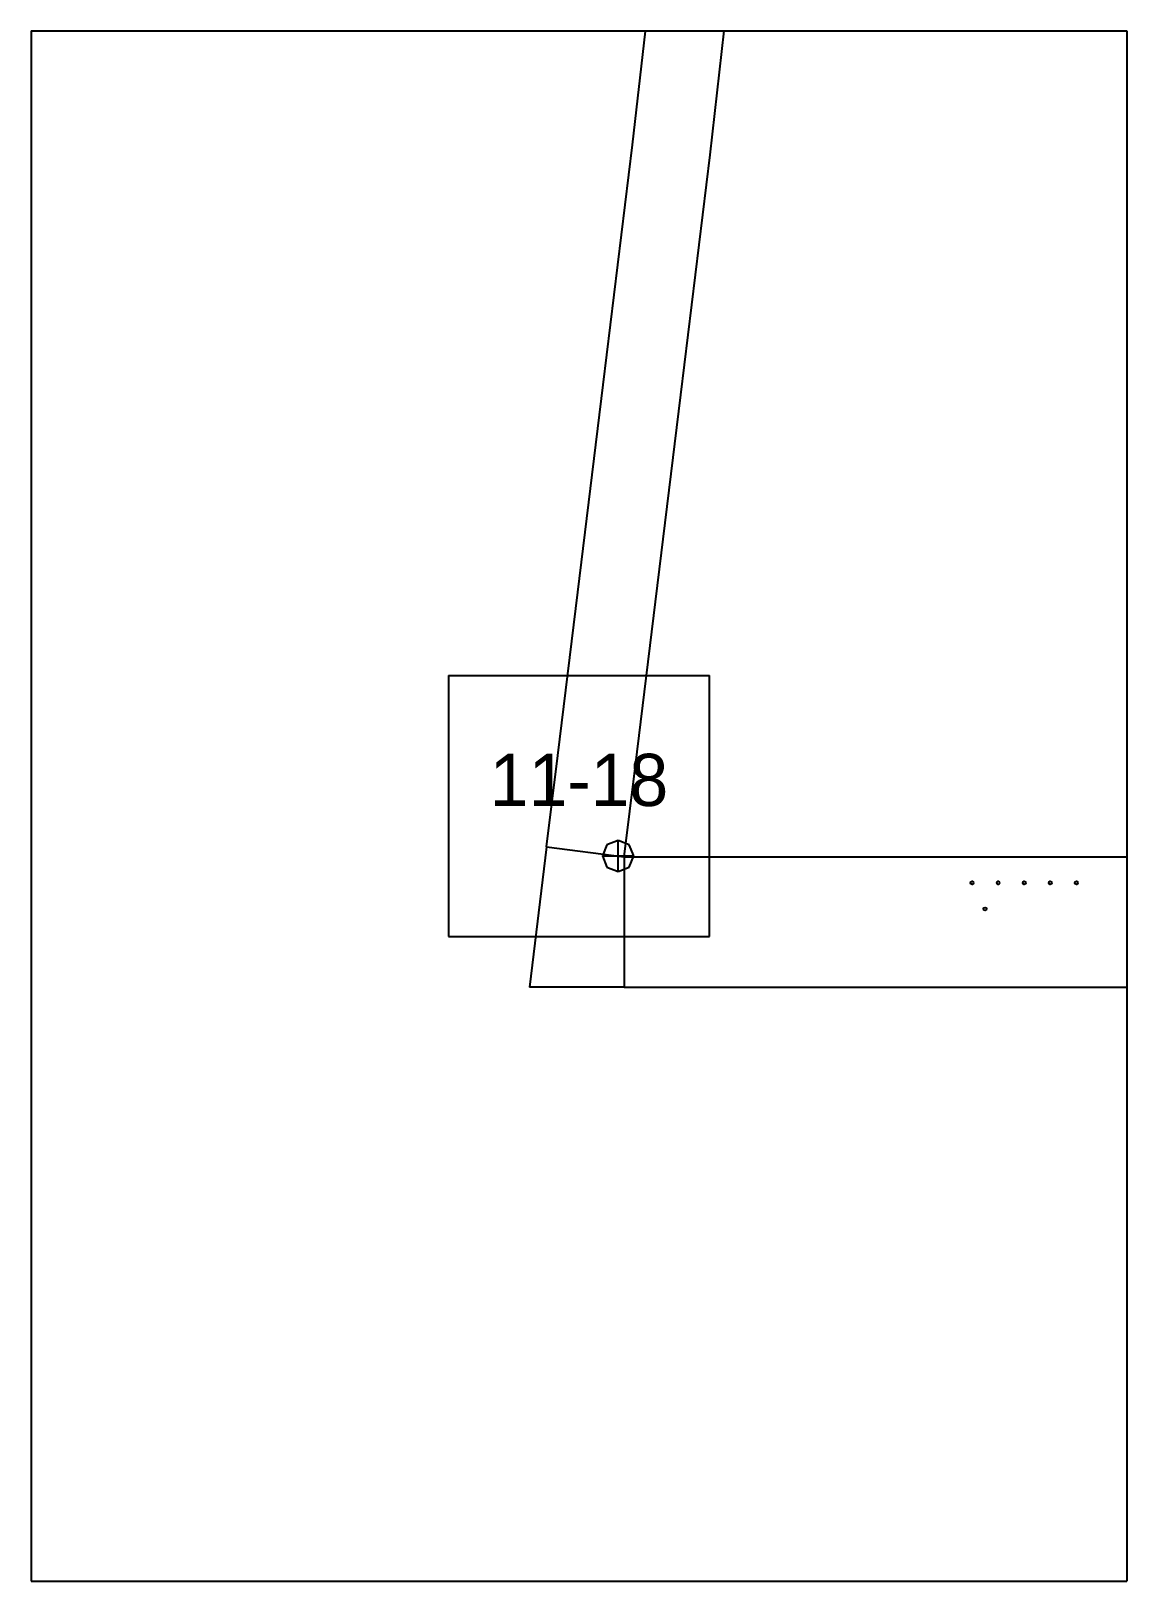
# Paper-space layout 'Plan 11-18' of a CAD drawing. Header units: metres, sheet in millimetres. Extents: x 0 to 210, y 0 to 297.
# The model-space entities are those that its viewports show. They can reach past a viewport. Long polylines and large blocks are cut down to what shows.
import ezdxf
from ezdxf.enums import TextEntityAlignment as Align

# ---------------------------------------------------------------- set-up
doc = ezdxf.new("R2010")
doc.units = ezdxf.units.M
for name, color, linetype in [('default', 7, 'Continuous'), ('mcircles', 7, 'Continuous'), ('TEXTLAYER', 7, 'Continuous'), ('VIEWPORTS', 7, 'Continuous')]:
    doc.layers.add(name, color=color, linetype=linetype)

msp = doc.modelspace()

# ---------------------------------------------------------------- linework, layer by layer
at = {"color": 9}
for p, q in [((3570, -2673), (3570, -2970)), ((3570, -2673), (3570, -2970)), ((3780, -2673), (3780, -2970)), ((3780, -2673), (3780, -2970)), ((3360, -2970), (3570, -2970)), ((3360, -2970), (3570, -2970)), ((3570, -2970), (3780, -2970)), ((3570, -2970), (3570, -3267)), ((3570, -2970), (3780, -2970)), ((3570, -2970), (3570, -3267)), ((3780, -2970), (3990, -2970)), ((3780, -2970), (3780, -3267)), ((3780, -2970), (3990, -2970)), ((3780, -2970), (3780, -3267)), ((3650, -3093.5), (3700, -3093.5)), ((3650, -3093.5), (3650, -3143.5)), ((3700, -3143.5), (3700, -3093.5)), ((3650, -3143.5), (3700, -3143.5)), ((3360, -3267), (3570, -3267)), ((3570, -3267), (3780, -3267)), ((3780, -3267), (3990, -3267))]:
    msp.add_line(p, q, dxfattribs=at)
at = {"layer": 'default', "color": 7, "linetype": 'Continuous'}
for p, q in [((3685.24, -2991.82), (3691.1, -2940.78)), ((3700.11, -2993.73), (3705.97, -2942.69)), ((3679.63, -3037.81), (3685.24, -2991.82)), ((3694.51, -3039.71), (3700.11, -2993.73)), ((3674.77, -3077.51), (3679.63, -3037.81)), ((3689.65, -3079.41), (3694.51, -3039.71)), ((3670.93, -3108.85), (3674.77, -3077.51)), ((3685.81, -3110.75), (3689.65, -3079.41)), ((3668.79, -3126.32), (3670.93, -3108.85)), ((3683.67, -3128.23), (3685.81, -3110.75)), ((3668.79, -3126.32), (3665.5, -3153.23)), ((3668.79, -3126.32), (3683.67, -3128.23)), ((3680.36, -3125.96), (3679.48, -3128.08)), ((3682.48, -3125.08), (3680.36, -3125.96)), ((3684.6, -3125.96), (3682.48, -3125.08)), ((3682.48, -3131.08), (3682.48, -3125.08)), ((3685.48, -3128.08), (3684.6, -3125.96)), ((3679.48, -3128.08), (3685.48, -3128.08)), ((3679.48, -3128.08), (3680.36, -3130.2)), ((3680.36, -3130.2), (3682.48, -3131.08)), ((3682.48, -3131.08), (3684.6, -3130.2)), ((3683.67, -3128.23), (3990, -3128.23)), ((3683.67, -3128.23), (3683.67, -3153.23)), ((3684.6, -3130.2), (3685.48, -3128.08)), ((3683.67, -3153.23), (3665.5, -3153.23)), ((3683.67, -3153.23), (3990, -3153.23))]:
    msp.add_line(p, q, dxfattribs=at)
at = {"layer": 'mcircles', "color": 7, "linetype": 'Continuous'}
for centre in [(3750.31, -3133.23), (3755.31, -3133.23), (3760.31, -3133.23), (3765.31, -3133.23), (3770.31, -3133.23), (3752.81, -3138.23)]:
    msp.add_circle(centre, 0.3, dxfattribs=at)

# ---------------------------------------------------------------- texts
at = {"layer": 'TEXTLAYER', "color": 1}
msp.add_text('11-18', height=10, dxfattribs=at).set_placement((3675, -3118.5), align=Align.CENTER)

psp = doc.layouts.new('Plan 11-18')

# ---------------------------------------------------------------- viewports
at = {"layer": 'VIEWPORTS'}
psp.add_viewport(center=(105, 148.5), size=(210, 297), view_center_point=(3675, -3118.5), view_height=297, dxfattribs=at)

doc.saveas('drawing.dxf')
